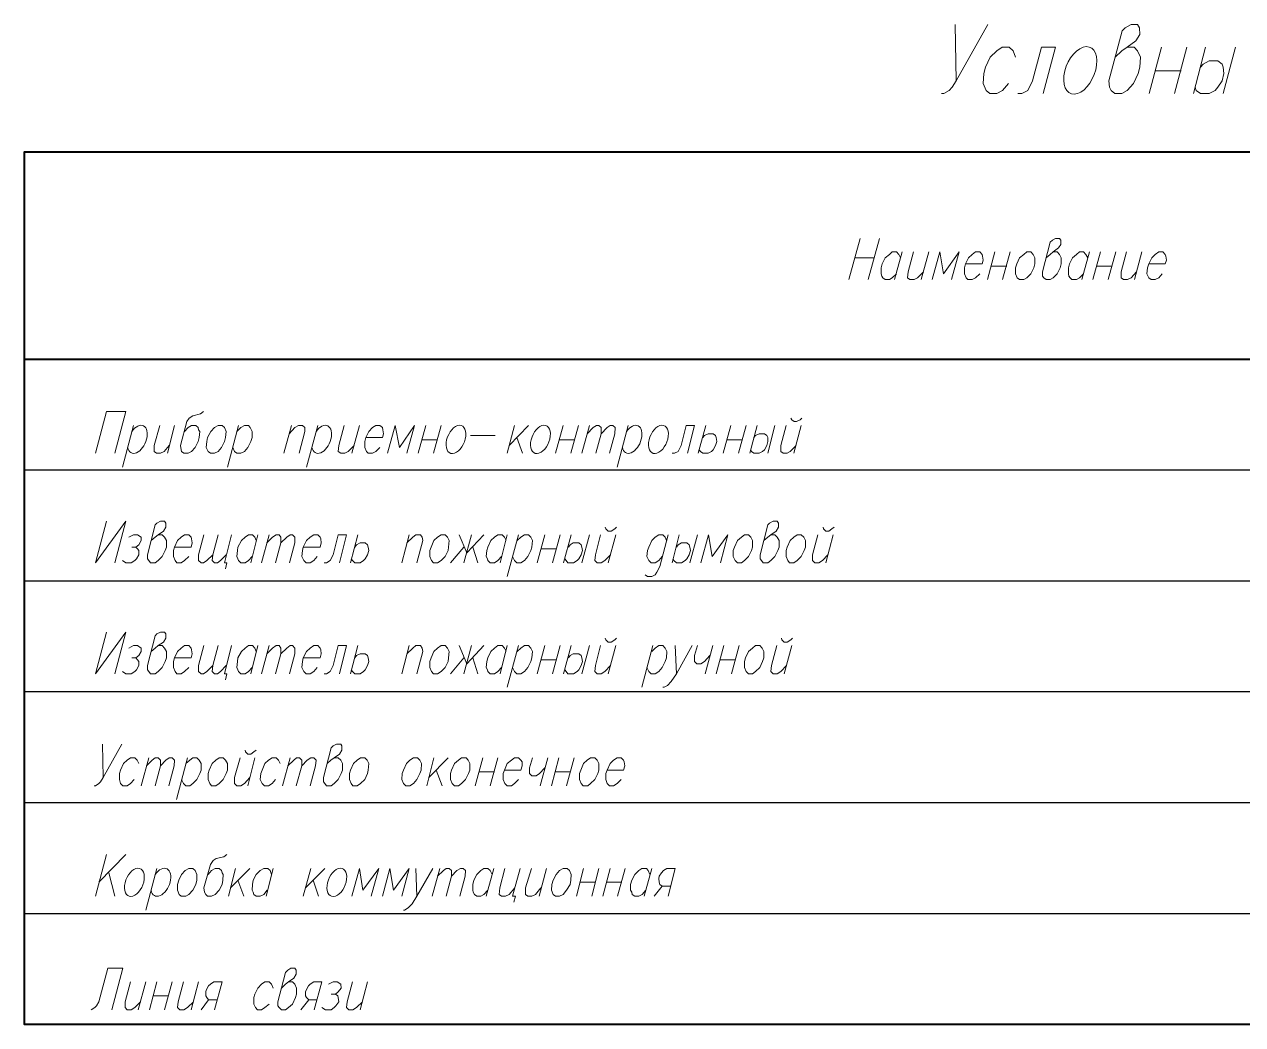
# Model space of a CAD drawing. Header units: millimetres. Extents: x 2185 to 4647, y 1259 to 2456.
# Drawn here: x 4005.74 to 4049.69, y 2420.13 to 2456.22 of the extents above; entities that cross this region are included whole.
import ezdxf

# ---------------------------------------------------------------- set-up
doc = ezdxf.new("R2010")
doc.units = ezdxf.units.MM
for name, color, linetype in [('PDF _0', 7, 'Continuous'), ('PDF _ТаБлица', 7, 'Continuous'), ('PDF _текст', 7, 'Continuous')]:
    doc.layers.add(name, color=color, linetype=linetype)

msp = doc.modelspace()

# ---------------------------------------------------------------- linework, layer by layer
at = {"layer": 'PDF _0', "lineweight": 25}
for points in [[(4098.227, 2440.136), (4005.744, 2440.136)], [(4098.227, 2436.135), (4005.744, 2436.135)], [(4098.227, 2432.135), (4005.744, 2432.135)], [(4098.227, 2428.134), (4005.744, 2428.134)], [(4098.227, 2424.133), (4005.744, 2424.133)], [(4098.227, 2420.132), (4005.744, 2420.132)]]:
    msp.add_lwpolyline(points, dxfattribs=at)
at = {"layer": 'PDF _ТаБлица', "lineweight": 40}
for points in [[(4098.227, 2420.132), (4005.744, 2420.132), (4005.744, 2451.63), (4098.227, 2451.63)], [(4098.227, 2444.137), (4005.744, 2444.137)]]:
    msp.add_lwpolyline(points, dxfattribs=at)
at = {"layer": 'PDF _текст', "lineweight": 20}
for points in [[(4040.502, 2456.224), (4039.359, 2454.192), (4039.211, 2453.959), (4039.105, 2453.832), (4038.914, 2453.726), (4038.83, 2453.726)], [(4039.316, 2456.224), (4039.359, 2454.192)], [(4045.095, 2455.039), (4045.328, 2455.271), (4045.519, 2455.398), (4045.836, 2455.631), (4045.984, 2455.864), (4045.963, 2456.097), (4045.9, 2456.224), (4045.667, 2456.224), (4045.455, 2456.097), (4045.349, 2455.991), (4044.863, 2454.192), (4044.884, 2453.959), (4044.947, 2453.832), (4045.074, 2453.726), (4045.328, 2453.726), (4045.519, 2453.832), (4045.752, 2454.086), (4045.921, 2454.446), (4045.984, 2454.679), (4046.006, 2455.039), (4045.9, 2455.271), (4045.773, 2455.398), (4045.519, 2455.398)], [(4041.497, 2455.039), (4041.412, 2455.271), (4041.264, 2455.398), (4041.01, 2455.398), (4040.819, 2455.271), (4040.587, 2455.039), (4040.417, 2454.679), (4040.354, 2454.446), (4040.333, 2454.086), (4040.438, 2453.832), (4040.565, 2453.726), (4040.819, 2453.726), (4041.031, 2453.832), (4041.243, 2454.086)], [(4042.492, 2453.726), (4042.936, 2455.398), (4042.428, 2455.398), (4042.111, 2454.192), (4041.941, 2453.832), (4041.73, 2453.726), (4041.581, 2453.726)], [(4046.768, 2455.398), (4046.323, 2453.726)], [(4047.678, 2455.398), (4047.233, 2453.726)], [(4048.355, 2455.398), (4047.911, 2453.726)], [(4049.435, 2455.398), (4048.99, 2453.726)], [(4048.165, 2454.679), (4048.271, 2454.785), (4048.482, 2454.912), (4048.715, 2454.912), (4048.8, 2454.912), (4048.948, 2454.785), (4048.99, 2454.679), (4049.011, 2454.446), (4048.948, 2454.192), (4048.8, 2453.959), (4048.694, 2453.832), (4048.482, 2453.726), (4048.165, 2453.726), (4048.017, 2453.832), (4047.974, 2453.959)], [(4046.556, 2454.552), (4047.466, 2454.552)], [(4035.887, 2448.498), (4035.485, 2447.016)], [(4036.184, 2447.016), (4036.586, 2448.498)], [(4042.598, 2447.799), (4042.746, 2447.926), (4042.852, 2448.011), (4043.042, 2448.159), (4043.127, 2448.286), (4043.127, 2448.434), (4043.084, 2448.498), (4042.936, 2448.498), (4042.83, 2448.434), (4042.746, 2448.371), (4042.471, 2447.291), (4042.471, 2447.143), (4042.513, 2447.079), (4042.598, 2447.016), (4042.746, 2447.016), (4042.852, 2447.079), (4043, 2447.228), (4043.106, 2447.439), (4043.148, 2447.587), (4043.148, 2447.799), (4043.084, 2447.926), (4043, 2448.011), (4042.852, 2448.011)], [(4035.697, 2447.799), (4036.395, 2447.799)], [(4037.2, 2447.228), (4037.052, 2447.079), (4036.946, 2447.016), (4036.797, 2447.016), (4036.713, 2447.079), (4036.67, 2447.143), (4036.649, 2447.228), (4036.649, 2447.439), (4036.692, 2447.587), (4036.797, 2447.799), (4036.946, 2447.926), (4037.052, 2448.011), (4037.2, 2448.011), (4037.284, 2447.926), (4037.348, 2447.799)], [(4037.411, 2448.011), (4037.136, 2447.016)], [(4037.814, 2448.011), (4037.623, 2447.291), (4037.602, 2447.079), (4037.687, 2447.016), (4037.835, 2447.016), (4037.962, 2447.079), (4038.173, 2447.291)], [(4038.364, 2448.011), (4038.089, 2447.016)], [(4039.189, 2447.016), (4039.465, 2448.011), (4038.893, 2447.228), (4038.766, 2448.011), (4038.491, 2447.016)], [(4039.698, 2447.587), (4040.29, 2447.587), (4040.333, 2447.714), (4040.311, 2447.863), (4040.29, 2447.926), (4040.206, 2448.011), (4040.057, 2448.011), (4039.93, 2447.926), (4039.803, 2447.799), (4039.698, 2447.587), (4039.655, 2447.439), (4039.655, 2447.228), (4039.719, 2447.079), (4039.782, 2447.016), (4039.93, 2447.016), (4040.057, 2447.079), (4040.206, 2447.228)], [(4040.756, 2448.011), (4040.481, 2447.016)], [(4041.306, 2448.011), (4041.031, 2447.016)], [(4043.952, 2447.228), (4043.804, 2447.079), (4043.698, 2447.016), (4043.529, 2447.016), (4043.465, 2447.079), (4043.423, 2447.143), (4043.402, 2447.228), (4043.402, 2447.439), (4043.444, 2447.587), (4043.55, 2447.799), (4043.698, 2447.926), (4043.804, 2448.011), (4043.952, 2448.011), (4044.037, 2447.926), (4044.1, 2447.799)], [(4044.164, 2448.011), (4043.889, 2447.016)], [(4044.566, 2448.011), (4044.291, 2447.016)], [(4045.117, 2448.011), (4044.841, 2447.016)], [(4045.498, 2448.011), (4045.307, 2447.291), (4045.307, 2447.079), (4045.392, 2447.016), (4045.54, 2447.016), (4045.667, 2447.079), (4045.857, 2447.291)], [(4046.048, 2448.011), (4045.794, 2447.016)], [(4046.302, 2447.587), (4046.895, 2447.587), (4046.937, 2447.714), (4046.916, 2447.863), (4046.895, 2447.926), (4046.81, 2448.011), (4046.662, 2448.011), (4046.535, 2447.926), (4046.408, 2447.799), (4046.302, 2447.587), (4046.26, 2447.439), (4046.238, 2447.228), (4046.302, 2447.079), (4046.387, 2447.016), (4046.535, 2447.016), (4046.662, 2447.079), (4046.789, 2447.228)], [(4040.629, 2447.503), (4041.179, 2447.503)], [(4044.418, 2447.503), (4044.968, 2447.503)], [(4008.305, 2440.75), (4008.708, 2442.253), (4009.406, 2442.253), (4009.004, 2440.75)], [(4012.2, 2442.253), (4012.094, 2442.168), (4011.819, 2442.105), (4011.692, 2442.02), (4011.608, 2441.893), (4011.375, 2441.025), (4011.396, 2440.877), (4011.417, 2440.814), (4011.502, 2440.75), (4011.65, 2440.75), (4011.777, 2440.814), (4011.904, 2440.962), (4012.01, 2441.173), (4012.052, 2441.322), (4012.073, 2441.533), (4012.031, 2441.597), (4012.01, 2441.682), (4011.925, 2441.745), (4011.777, 2441.745), (4011.65, 2441.682), (4011.523, 2441.533)], [(4033.389, 2442.02), (4033.432, 2441.957), (4033.516, 2441.893), (4033.601, 2441.893), (4033.728, 2441.957), (4033.792, 2442.02)], [(4009.681, 2441.745), (4009.279, 2440.242)], [(4010.634, 2441.745), (4010.422, 2441.025), (4010.422, 2440.814), (4010.507, 2440.75), (4010.655, 2440.75), (4010.782, 2440.814), (4010.973, 2441.025)], [(4011.163, 2441.745), (4010.909, 2440.75)], [(4013.47, 2441.745), (4013.068, 2440.242)], [(4013.407, 2441.533), (4013.555, 2441.682), (4013.682, 2441.745), (4013.83, 2441.745), (4013.894, 2441.682), (4013.957, 2441.533), (4013.957, 2441.322), (4013.915, 2441.173), (4013.809, 2440.962), (4013.682, 2440.814), (4013.555, 2440.75), (4013.407, 2440.75), (4013.322, 2440.814), (4013.259, 2440.962)], [(4015.375, 2441.745), (4015.1, 2440.75)], [(4015.291, 2441.449), (4015.502, 2441.682), (4015.629, 2441.745), (4015.778, 2441.745), (4015.862, 2441.682), (4015.862, 2441.533), (4015.651, 2440.75)], [(4016.328, 2441.745), (4015.926, 2440.242)], [(4017.281, 2441.745), (4017.09, 2441.025), (4017.069, 2440.814), (4017.154, 2440.75), (4017.302, 2440.75), (4017.429, 2440.814), (4017.64, 2441.025)], [(4017.831, 2441.745), (4017.556, 2440.75)], [(4018.064, 2441.322), (4018.657, 2441.322), (4018.699, 2441.449), (4018.678, 2441.597), (4018.657, 2441.682), (4018.572, 2441.745), (4018.424, 2441.745), (4018.297, 2441.682), (4018.17, 2441.533), (4018.064, 2441.322), (4018.021, 2441.173), (4018.021, 2440.962), (4018.085, 2440.814), (4018.148, 2440.75), (4018.297, 2440.75), (4018.424, 2440.814), (4018.572, 2440.962)], [(4019.546, 2440.75), (4019.821, 2441.745), (4019.27, 2440.962), (4019.122, 2441.745), (4018.847, 2440.75)], [(4020.223, 2441.745), (4019.948, 2440.75)], [(4020.773, 2441.745), (4020.498, 2440.75)], [(4023.419, 2441.745), (4023.165, 2440.75)], [(4023.927, 2441.745), (4023.229, 2441.025)], [(4025.176, 2441.745), (4024.901, 2440.75)], [(4025.727, 2441.745), (4025.451, 2440.75)], [(4026.129, 2441.745), (4025.854, 2440.75)], [(4026.044, 2441.449), (4026.256, 2441.682), (4026.383, 2441.745), (4026.468, 2441.745), (4026.552, 2441.682), (4026.552, 2441.449), (4026.362, 2440.75)], [(4026.552, 2441.449), (4026.764, 2441.682), (4026.87, 2441.745), (4026.976, 2441.745), (4027.06, 2441.682), (4027.039, 2441.449), (4026.849, 2440.75)], [(4027.526, 2441.745), (4027.124, 2440.242)], [(4029.664, 2440.75), (4029.918, 2441.745), (4029.622, 2441.745), (4029.431, 2441.025), (4029.325, 2440.814), (4029.198, 2440.75), (4029.114, 2440.75)], [(4030.32, 2441.745), (4030.045, 2440.75)], [(4031.23, 2441.745), (4030.955, 2440.75)], [(4031.781, 2441.745), (4031.505, 2440.75)], [(4032.183, 2441.745), (4031.908, 2440.75)], [(4032.818, 2441.745), (4032.564, 2440.75)], [(4033.22, 2441.745), (4033.03, 2441.025), (4033.03, 2440.814), (4033.114, 2440.75), (4033.262, 2440.75), (4033.368, 2440.814), (4033.58, 2441.025)], [(4033.77, 2441.745), (4033.495, 2440.75)], [(4020.096, 2441.237), (4020.646, 2441.237)], [(4021.832, 2441.385), (4022.721, 2441.385)], [(4023.504, 2441.322), (4023.716, 2440.75)], [(4025.049, 2441.237), (4025.6, 2441.237)], [(4030.214, 2441.322), (4030.278, 2441.385), (4030.405, 2441.449), (4030.553, 2441.449), (4030.595, 2441.449), (4030.68, 2441.385), (4030.701, 2441.322), (4030.722, 2441.173), (4030.68, 2441.025), (4030.595, 2440.877), (4030.532, 2440.814), (4030.405, 2440.75), (4030.214, 2440.75), (4030.13, 2440.814), (4030.087, 2440.877)], [(4031.082, 2441.237), (4031.633, 2441.237)], [(4032.056, 2441.322), (4032.119, 2441.385), (4032.246, 2441.449), (4032.395, 2441.449), (4032.437, 2441.449), (4032.522, 2441.385), (4032.564, 2441.322), (4032.564, 2441.173), (4032.522, 2441.025), (4032.437, 2440.877), (4032.373, 2440.814), (4032.246, 2440.75), (4032.056, 2440.75), (4031.971, 2440.814), (4031.95, 2440.877)], [(4008.708, 2438.295), (4008.305, 2436.792), (4009.406, 2438.295), (4009.004, 2436.792)], [(4010.316, 2437.596), (4010.465, 2437.723), (4010.57, 2437.808), (4010.761, 2437.935), (4010.846, 2438.083), (4010.846, 2438.231), (4010.803, 2438.295), (4010.655, 2438.295), (4010.528, 2438.231), (4010.465, 2438.168), (4010.189, 2437.088), (4010.189, 2436.94), (4010.232, 2436.876), (4010.295, 2436.792), (4010.465, 2436.792), (4010.57, 2436.876), (4010.719, 2437.025), (4010.824, 2437.236), (4010.867, 2437.363), (4010.867, 2437.596), (4010.803, 2437.723), (4010.719, 2437.808), (4010.57, 2437.808)], [(4026.7, 2438.083), (4026.722, 2438.019), (4026.806, 2437.935), (4026.912, 2437.935), (4027.039, 2438.019), (4027.103, 2438.083)], [(4032.416, 2437.596), (4032.564, 2437.723), (4032.67, 2437.808), (4032.86, 2437.935), (4032.945, 2438.083), (4032.945, 2438.231), (4032.903, 2438.295), (4032.754, 2438.295), (4032.627, 2438.231), (4032.564, 2438.168), (4032.289, 2437.088), (4032.289, 2436.94), (4032.331, 2436.876), (4032.395, 2436.792), (4032.564, 2436.792), (4032.67, 2436.876), (4032.818, 2437.025), (4032.924, 2437.236), (4032.966, 2437.363), (4032.966, 2437.596), (4032.903, 2437.723), (4032.818, 2437.808), (4032.67, 2437.808)], [(4034.554, 2438.083), (4034.575, 2438.019), (4034.66, 2437.935), (4034.765, 2437.935), (4034.871, 2438.019), (4034.956, 2438.083)], [(4009.512, 2437.723), (4009.681, 2437.808), (4009.829, 2437.808), (4009.956, 2437.723), (4009.956, 2437.596), (4009.872, 2437.448), (4009.766, 2437.363), (4009.618, 2437.363)], [(4011.163, 2437.363), (4011.756, 2437.363), (4011.798, 2437.511), (4011.777, 2437.66), (4011.756, 2437.723), (4011.671, 2437.808), (4011.523, 2437.808), (4011.396, 2437.723), (4011.269, 2437.596), (4011.163, 2437.363), (4011.121, 2437.236), (4011.121, 2437.025), (4011.184, 2436.876), (4011.248, 2436.792), (4011.396, 2436.792), (4011.523, 2436.876), (4011.671, 2437.025)], [(4012.539, 2437.088), (4012.327, 2436.876), (4012.2, 2436.792), (4012.116, 2436.792), (4012.031, 2436.876), (4012.031, 2437.088), (4012.221, 2437.808)], [(4013.026, 2437.088), (4012.814, 2436.876), (4012.708, 2436.792), (4012.602, 2436.792), (4012.518, 2436.876), (4012.539, 2437.088), (4012.729, 2437.808)], [(4013.216, 2437.808), (4012.962, 2436.792), (4013.047, 2436.792), (4013.005, 2436.58)], [(4013.957, 2437.025), (4013.83, 2436.876), (4013.703, 2436.792), (4013.555, 2436.792), (4013.47, 2436.876), (4013.449, 2436.94), (4013.407, 2437.025), (4013.428, 2437.236), (4013.449, 2437.363), (4013.576, 2437.596), (4013.703, 2437.723), (4013.83, 2437.808), (4013.978, 2437.808), (4014.063, 2437.723), (4014.105, 2437.596)], [(4014.169, 2437.808), (4013.915, 2436.792)], [(4014.571, 2437.808), (4014.296, 2436.792)], [(4014.486, 2437.511), (4014.698, 2437.723), (4014.825, 2437.808), (4014.931, 2437.808), (4014.994, 2437.723), (4014.994, 2437.511), (4014.804, 2436.792)], [(4014.994, 2437.511), (4015.206, 2437.723), (4015.333, 2437.808), (4015.418, 2437.808), (4015.502, 2437.723), (4015.502, 2437.511), (4015.312, 2436.792)], [(4015.799, 2437.363), (4016.413, 2437.363), (4016.455, 2437.511), (4016.434, 2437.66), (4016.413, 2437.723), (4016.328, 2437.808), (4016.18, 2437.808), (4016.053, 2437.723), (4015.926, 2437.596), (4015.799, 2437.363), (4015.778, 2437.236), (4015.757, 2437.025), (4015.82, 2436.876), (4015.905, 2436.792), (4016.053, 2436.792), (4016.18, 2436.876), (4016.307, 2437.025)], [(4017.111, 2436.792), (4017.365, 2437.808), (4017.069, 2437.808), (4016.878, 2437.088), (4016.773, 2436.876), (4016.646, 2436.792), (4016.561, 2436.792)], [(4017.767, 2437.808), (4017.513, 2436.792)], [(4019.63, 2437.808), (4019.355, 2436.792)], [(4019.546, 2437.511), (4019.757, 2437.723), (4019.863, 2437.808), (4020.032, 2437.808), (4020.096, 2437.723), (4020.117, 2437.596), (4019.905, 2436.792)], [(4022.319, 2437.808), (4021.705, 2437.152), (4021.43, 2437.808)], [(4021.874, 2437.808), (4021.599, 2436.792)], [(4022.954, 2437.025), (4022.827, 2436.876), (4022.7, 2436.792), (4022.551, 2436.792), (4022.467, 2436.876), (4022.446, 2436.94), (4022.403, 2437.025), (4022.424, 2437.236), (4022.467, 2437.363), (4022.573, 2437.596), (4022.7, 2437.723), (4022.827, 2437.808), (4022.975, 2437.808), (4023.059, 2437.723), (4023.123, 2437.596)], [(4023.165, 2437.808), (4022.911, 2436.792)], [(4023.567, 2437.808), (4023.165, 2436.305)], [(4023.525, 2437.596), (4023.652, 2437.723), (4023.779, 2437.808), (4023.927, 2437.808), (4024.012, 2437.723), (4024.076, 2437.596), (4024.054, 2437.363), (4024.012, 2437.236), (4023.906, 2437.025), (4023.779, 2436.876), (4023.652, 2436.792), (4023.504, 2436.792), (4023.419, 2436.876), (4023.356, 2437.025)], [(4024.52, 2437.808), (4024.245, 2436.792)], [(4025.07, 2437.808), (4024.795, 2436.792)], [(4025.473, 2437.808), (4025.197, 2436.792)], [(4026.129, 2437.808), (4025.854, 2436.792)], [(4026.531, 2437.808), (4026.341, 2437.088), (4026.319, 2436.876), (4026.404, 2436.792), (4026.552, 2436.792), (4026.679, 2436.876), (4026.891, 2437.088)], [(4027.081, 2437.808), (4026.806, 2436.792)], [(4028.965, 2437.808), (4028.669, 2436.665), (4028.563, 2436.453), (4028.5, 2436.368), (4028.373, 2436.305), (4028.224, 2436.305), (4028.14, 2436.368)], [(4028.923, 2437.596), (4028.881, 2437.66), (4028.859, 2437.723), (4028.775, 2437.808), (4028.627, 2437.808), (4028.5, 2437.723), (4028.373, 2437.596), (4028.267, 2437.363), (4028.224, 2437.236), (4028.203, 2437.025), (4028.267, 2436.876), (4028.351, 2436.792), (4028.5, 2436.792), (4028.627, 2436.876), (4028.754, 2437.025)], [(4029.368, 2437.808), (4029.114, 2436.792)], [(4030.024, 2437.808), (4029.749, 2436.792)], [(4030.849, 2436.792), (4031.124, 2437.808), (4030.553, 2437.025), (4030.426, 2437.808), (4030.151, 2436.792)], [(4034.363, 2437.808), (4034.173, 2437.088), (4034.173, 2436.876), (4034.257, 2436.792), (4034.406, 2436.792), (4034.533, 2436.876), (4034.723, 2437.088)], [(4034.914, 2437.808), (4034.66, 2436.792)], [(4009.766, 2437.363), (4009.829, 2437.3), (4009.872, 2437.236), (4009.872, 2437.088), (4009.787, 2436.94), (4009.724, 2436.876), (4009.597, 2436.792), (4009.406, 2436.792), (4009.279, 2436.876)], [(4017.662, 2437.363), (4017.725, 2437.448), (4017.852, 2437.511), (4018, 2437.511), (4018.043, 2437.511), (4018.127, 2437.448), (4018.148, 2437.363), (4018.17, 2437.236), (4018.127, 2437.088), (4018.043, 2436.94), (4017.979, 2436.876), (4017.852, 2436.792), (4017.662, 2436.792), (4017.577, 2436.876), (4017.535, 2436.94)], [(4021.112, 2436.792), (4021.599, 2437.363)], [(4021.916, 2437.363), (4022.107, 2436.792)], [(4024.393, 2437.3), (4024.943, 2437.3)], [(4025.367, 2437.363), (4025.43, 2437.448), (4025.536, 2437.511), (4025.705, 2437.511), (4025.748, 2437.511), (4025.832, 2437.448), (4025.854, 2437.363), (4025.875, 2437.236), (4025.832, 2437.088), (4025.748, 2436.94), (4025.684, 2436.876), (4025.557, 2436.792), (4025.346, 2436.792), (4025.282, 2436.876), (4025.24, 2436.94)], [(4029.262, 2437.363), (4029.325, 2437.448), (4029.452, 2437.511), (4029.6, 2437.511), (4029.643, 2437.511), (4029.727, 2437.448), (4029.749, 2437.363), (4029.77, 2437.236), (4029.727, 2437.088), (4029.643, 2436.94), (4029.579, 2436.876), (4029.452, 2436.792), (4029.262, 2436.792), (4029.177, 2436.876), (4029.135, 2436.94)], [(4008.708, 2434.294), (4008.305, 2432.791), (4009.406, 2434.294), (4009.004, 2432.791)], [(4010.316, 2433.595), (4010.465, 2433.722), (4010.57, 2433.807), (4010.761, 2433.934), (4010.846, 2434.082), (4010.846, 2434.23), (4010.803, 2434.294), (4010.655, 2434.294), (4010.528, 2434.23), (4010.465, 2434.167), (4010.189, 2433.087), (4010.189, 2432.939), (4010.232, 2432.876), (4010.295, 2432.791), (4010.465, 2432.791), (4010.57, 2432.876), (4010.719, 2433.024), (4010.824, 2433.235), (4010.867, 2433.362), (4010.867, 2433.595), (4010.803, 2433.722), (4010.719, 2433.807), (4010.57, 2433.807)], [(4009.512, 2433.722), (4009.681, 2433.807), (4009.829, 2433.807), (4009.956, 2433.722), (4009.956, 2433.595), (4009.872, 2433.447), (4009.766, 2433.362), (4009.618, 2433.362)], [(4011.163, 2433.362), (4011.756, 2433.362), (4011.798, 2433.511), (4011.777, 2433.659), (4011.756, 2433.722), (4011.671, 2433.807), (4011.523, 2433.807), (4011.396, 2433.722), (4011.269, 2433.595), (4011.163, 2433.362), (4011.121, 2433.235), (4011.121, 2433.024), (4011.184, 2432.876), (4011.248, 2432.791), (4011.396, 2432.791), (4011.523, 2432.876), (4011.671, 2433.024)], [(4012.539, 2433.087), (4012.327, 2432.876), (4012.2, 2432.791), (4012.116, 2432.791), (4012.031, 2432.876), (4012.031, 2433.087), (4012.221, 2433.807)], [(4013.026, 2433.087), (4012.814, 2432.876), (4012.708, 2432.791), (4012.602, 2432.791), (4012.518, 2432.876), (4012.539, 2433.087), (4012.729, 2433.807)], [(4013.216, 2433.807), (4012.962, 2432.791), (4013.047, 2432.791), (4013.005, 2432.579)], [(4013.957, 2433.024), (4013.83, 2432.876), (4013.703, 2432.791), (4013.555, 2432.791), (4013.47, 2432.876), (4013.449, 2432.939), (4013.407, 2433.024), (4013.428, 2433.235), (4013.449, 2433.362), (4013.576, 2433.595), (4013.703, 2433.722), (4013.83, 2433.807), (4013.978, 2433.807), (4014.063, 2433.722), (4014.105, 2433.595)], [(4014.169, 2433.807), (4013.915, 2432.791)], [(4014.571, 2433.807), (4014.296, 2432.791)], [(4014.486, 2433.511), (4014.698, 2433.722), (4014.825, 2433.807), (4014.931, 2433.807), (4014.994, 2433.722), (4014.994, 2433.511), (4014.804, 2432.791)], [(4014.994, 2433.511), (4015.206, 2433.722), (4015.333, 2433.807), (4015.418, 2433.807), (4015.502, 2433.722), (4015.502, 2433.511), (4015.312, 2432.791)], [(4015.799, 2433.362), (4016.413, 2433.362), (4016.455, 2433.511), (4016.434, 2433.659), (4016.413, 2433.722), (4016.328, 2433.807), (4016.18, 2433.807), (4016.053, 2433.722), (4015.926, 2433.595), (4015.799, 2433.362), (4015.778, 2433.235), (4015.757, 2433.024), (4015.82, 2432.876), (4015.905, 2432.791), (4016.053, 2432.791), (4016.18, 2432.876), (4016.307, 2433.024)], [(4017.111, 2432.791), (4017.365, 2433.807), (4017.069, 2433.807), (4016.878, 2433.087), (4016.773, 2432.876), (4016.646, 2432.791), (4016.561, 2432.791)], [(4017.767, 2433.807), (4017.513, 2432.791)], [(4019.63, 2433.807), (4019.355, 2432.791)], [(4019.546, 2433.511), (4019.757, 2433.722), (4019.863, 2433.807), (4020.032, 2433.807), (4020.096, 2433.722), (4020.117, 2433.595), (4019.905, 2432.791)], [(4022.319, 2433.807), (4021.705, 2433.151), (4021.43, 2433.807)], [(4021.874, 2433.807), (4021.599, 2432.791)], [(4022.954, 2433.024), (4022.827, 2432.876), (4022.7, 2432.791), (4022.551, 2432.791), (4022.467, 2432.876), (4022.446, 2432.939), (4022.403, 2433.024), (4022.424, 2433.235), (4022.467, 2433.362), (4022.573, 2433.595), (4022.7, 2433.722), (4022.827, 2433.807), (4022.975, 2433.807), (4023.059, 2433.722), (4023.123, 2433.595)], [(4023.165, 2433.807), (4022.911, 2432.791)], [(4023.567, 2433.807), (4023.165, 2432.304)], [(4023.525, 2433.595), (4023.652, 2433.722), (4023.779, 2433.807), (4023.927, 2433.807), (4024.012, 2433.722), (4024.076, 2433.595), (4024.054, 2433.362), (4024.012, 2433.235), (4023.906, 2433.024), (4023.779, 2432.876), (4023.652, 2432.791), (4023.504, 2432.791), (4023.419, 2432.876), (4023.356, 2433.024)], [(4024.52, 2433.807), (4024.245, 2432.791)], [(4025.07, 2433.807), (4024.795, 2432.791)], [(4025.473, 2433.807), (4025.197, 2432.791)], [(4026.129, 2433.807), (4025.854, 2432.791)], [(4026.531, 2433.807), (4026.341, 2433.087), (4026.319, 2432.876), (4026.404, 2432.791), (4026.552, 2432.791), (4026.679, 2432.876), (4026.891, 2433.087)], [(4026.7, 2434.082), (4026.722, 2434.019), (4026.806, 2433.934), (4026.912, 2433.934), (4027.039, 2434.019), (4027.103, 2434.082)], [(4027.081, 2433.807), (4026.806, 2432.791)], [(4028.415, 2433.807), (4028.013, 2432.304)], [(4028.373, 2433.595), (4028.5, 2433.722), (4028.627, 2433.807), (4028.775, 2433.807), (4028.859, 2433.722), (4028.923, 2433.595), (4028.902, 2433.362), (4028.859, 2433.235), (4028.754, 2433.024), (4028.627, 2432.876), (4028.5, 2432.791), (4028.351, 2432.791), (4028.267, 2432.876), (4028.203, 2433.024)], [(4029.219, 2433.807), (4029.262, 2432.791), (4029.833, 2433.807)], [(4030.024, 2433.807), (4029.918, 2433.447), (4029.918, 2433.235), (4030.003, 2433.151), (4030.151, 2433.151), (4030.278, 2433.235), (4030.468, 2433.447)], [(4030.574, 2433.807), (4030.299, 2432.791)], [(4030.976, 2433.807), (4030.701, 2432.791)], [(4031.527, 2433.807), (4031.251, 2432.791)], [(4032.881, 2433.807), (4032.691, 2433.087), (4032.67, 2432.876), (4032.754, 2432.791), (4032.903, 2432.791), (4033.03, 2432.876), (4033.241, 2433.087)], [(4033.051, 2434.082), (4033.072, 2434.019), (4033.157, 2433.934), (4033.262, 2433.934), (4033.389, 2434.019), (4033.453, 2434.082)], [(4033.432, 2433.807), (4033.157, 2432.791)], [(4009.766, 2433.362), (4009.829, 2433.299), (4009.872, 2433.235), (4009.872, 2433.087), (4009.787, 2432.939), (4009.724, 2432.876), (4009.597, 2432.791), (4009.406, 2432.791), (4009.279, 2432.876)], [(4017.662, 2433.362), (4017.725, 2433.447), (4017.852, 2433.511), (4018, 2433.511), (4018.043, 2433.511), (4018.127, 2433.447), (4018.148, 2433.362), (4018.17, 2433.235), (4018.127, 2433.087), (4018.043, 2432.939), (4017.979, 2432.876), (4017.852, 2432.791), (4017.662, 2432.791), (4017.577, 2432.876), (4017.535, 2432.939)], [(4021.112, 2432.791), (4021.599, 2433.362)], [(4021.916, 2433.362), (4022.107, 2432.791)], [(4024.393, 2433.299), (4024.943, 2433.299)], [(4025.367, 2433.362), (4025.43, 2433.447), (4025.536, 2433.511), (4025.705, 2433.511), (4025.748, 2433.511), (4025.832, 2433.447), (4025.854, 2433.362), (4025.875, 2433.235), (4025.832, 2433.087), (4025.748, 2432.939), (4025.684, 2432.876), (4025.557, 2432.791), (4025.346, 2432.791), (4025.282, 2432.876), (4025.24, 2432.939)], [(4030.849, 2433.299), (4031.4, 2433.299)], [(4029.262, 2432.791), (4029.071, 2432.516), (4028.944, 2432.368), (4028.817, 2432.304), (4028.775, 2432.304)], [(4009.258, 2430.251), (4008.581, 2429.044), (4008.496, 2428.896), (4008.432, 2428.833), (4008.305, 2428.748), (4008.263, 2428.748)], [(4008.559, 2430.251), (4008.581, 2429.044)], [(4016.667, 2429.552), (4016.794, 2429.679), (4016.921, 2429.764), (4017.111, 2429.891), (4017.196, 2430.039), (4017.196, 2430.187), (4017.154, 2430.251), (4017.005, 2430.251), (4016.878, 2430.187), (4016.815, 2430.124), (4016.54, 2429.044), (4016.54, 2428.896), (4016.582, 2428.833), (4016.646, 2428.748), (4016.815, 2428.748), (4016.921, 2428.833), (4017.069, 2428.981), (4017.175, 2429.192), (4017.217, 2429.319), (4017.217, 2429.552), (4017.154, 2429.679), (4017.069, 2429.764), (4016.921, 2429.764)], [(4009.872, 2429.552), (4009.808, 2429.679), (4009.724, 2429.764), (4009.575, 2429.764), (4009.448, 2429.679), (4009.321, 2429.552), (4009.216, 2429.319), (4009.173, 2429.192), (4009.173, 2428.981), (4009.216, 2428.833), (4009.3, 2428.748), (4009.448, 2428.748), (4009.575, 2428.833), (4009.702, 2428.981)], [(4010.232, 2429.764), (4009.956, 2428.748)], [(4010.147, 2429.468), (4010.359, 2429.679), (4010.465, 2429.764), (4010.57, 2429.764), (4010.655, 2429.679), (4010.655, 2429.468), (4010.465, 2428.748)], [(4010.655, 2429.468), (4010.846, 2429.679), (4010.973, 2429.764), (4011.078, 2429.764), (4011.163, 2429.679), (4011.142, 2429.468), (4010.951, 2428.748)], [(4011.629, 2429.764), (4011.227, 2428.261)], [(4011.565, 2429.552), (4011.713, 2429.679), (4011.819, 2429.764), (4011.967, 2429.764), (4012.052, 2429.679), (4012.116, 2429.552), (4012.116, 2429.319), (4012.073, 2429.192), (4011.967, 2428.981), (4011.819, 2428.833), (4011.713, 2428.748), (4011.565, 2428.748), (4011.481, 2428.833), (4011.417, 2428.981)], [(4013.534, 2429.764), (4013.322, 2429.044), (4013.322, 2428.833), (4013.407, 2428.748), (4013.555, 2428.748), (4013.682, 2428.833), (4013.873, 2429.044)], [(4013.703, 2430.039), (4013.724, 2429.976), (4013.809, 2429.891), (4013.915, 2429.891), (4014.021, 2429.976), (4014.105, 2430.039)], [(4014.063, 2429.764), (4013.809, 2428.748)], [(4014.973, 2429.552), (4014.91, 2429.679), (4014.825, 2429.764), (4014.677, 2429.764), (4014.55, 2429.679), (4014.423, 2429.552), (4014.317, 2429.319), (4014.275, 2429.192), (4014.254, 2428.981), (4014.317, 2428.833), (4014.402, 2428.748), (4014.55, 2428.748), (4014.677, 2428.833), (4014.804, 2428.981)], [(4015.333, 2429.764), (4015.058, 2428.748)], [(4015.248, 2429.468), (4015.46, 2429.679), (4015.566, 2429.764), (4015.672, 2429.764), (4015.757, 2429.679), (4015.757, 2429.468), (4015.545, 2428.748)], [(4015.757, 2429.468), (4015.947, 2429.679), (4016.074, 2429.764), (4016.18, 2429.764), (4016.265, 2429.679), (4016.243, 2429.468), (4016.053, 2428.748)], [(4020.519, 2429.764), (4020.265, 2428.748)], [(4021.027, 2429.764), (4020.329, 2429.044)], [(4022.276, 2429.764), (4022.001, 2428.748)], [(4022.827, 2429.764), (4022.551, 2428.748)], [(4023.059, 2429.319), (4023.652, 2429.319), (4023.695, 2429.468), (4023.695, 2429.616), (4023.652, 2429.679), (4023.567, 2429.764), (4023.419, 2429.764), (4023.313, 2429.679), (4023.165, 2429.552), (4023.059, 2429.319), (4023.017, 2429.192), (4023.017, 2428.981), (4023.081, 2428.833), (4023.165, 2428.748), (4023.313, 2428.748), (4023.419, 2428.833), (4023.567, 2428.981)], [(4024.076, 2429.764), (4023.97, 2429.404), (4023.97, 2429.192), (4024.054, 2429.108), (4024.203, 2429.108), (4024.33, 2429.192), (4024.52, 2429.404)], [(4024.626, 2429.764), (4024.351, 2428.748)], [(4025.028, 2429.764), (4024.753, 2428.748)], [(4025.578, 2429.764), (4025.303, 2428.748)], [(4026.764, 2429.319), (4027.357, 2429.319), (4027.399, 2429.468), (4027.378, 2429.616), (4027.357, 2429.679), (4027.272, 2429.764), (4027.124, 2429.764), (4026.997, 2429.679), (4026.87, 2429.552), (4026.764, 2429.319), (4026.722, 2429.192), (4026.722, 2428.981), (4026.764, 2428.833), (4026.849, 2428.748), (4026.997, 2428.748), (4027.124, 2428.833), (4027.272, 2428.981)], [(4020.604, 2429.319), (4020.816, 2428.748)], [(4022.149, 2429.256), (4022.7, 2429.256)], [(4024.88, 2429.256), (4025.43, 2429.256)], [(4008.708, 2426.271), (4008.305, 2424.768)], [(4009.406, 2426.271), (4008.432, 2425.276)], [(4013.047, 2426.271), (4012.941, 2426.187), (4012.666, 2426.123), (4012.56, 2426.06), (4012.454, 2425.911), (4012.221, 2425.065), (4012.243, 2424.916), (4012.285, 2424.832), (4012.348, 2424.768), (4012.497, 2424.768), (4012.624, 2424.832), (4012.772, 2424.98), (4012.878, 2425.192), (4012.899, 2425.34), (4012.92, 2425.551), (4012.878, 2425.615), (4012.856, 2425.7), (4012.772, 2425.763), (4012.624, 2425.763), (4012.497, 2425.7), (4012.37, 2425.551)], [(4010.528, 2425.763), (4010.126, 2424.26)], [(4013.365, 2425.763), (4013.111, 2424.768)], [(4013.873, 2425.763), (4013.174, 2425.065)], [(4014.508, 2424.98), (4014.381, 2424.832), (4014.254, 2424.768), (4014.105, 2424.768), (4014.021, 2424.832), (4014, 2424.916), (4013.957, 2424.98), (4013.978, 2425.192), (4014, 2425.34), (4014.105, 2425.551), (4014.254, 2425.7), (4014.381, 2425.763), (4014.529, 2425.763), (4014.613, 2425.7), (4014.656, 2425.551)], [(4014.719, 2425.763), (4014.465, 2424.768)], [(4016.074, 2425.763), (4015.799, 2424.768)], [(4016.582, 2425.763), (4015.884, 2425.065)], [(4018.254, 2424.768), (4018.53, 2425.763), (4017.958, 2424.98), (4017.831, 2425.763), (4017.556, 2424.768)], [(4019.355, 2424.768), (4019.63, 2425.763), (4019.059, 2424.98), (4018.932, 2425.763), (4018.657, 2424.768)], [(4019.863, 2425.763), (4019.905, 2424.768), (4020.477, 2425.763)], [(4020.731, 2425.763), (4020.456, 2424.768)], [(4020.646, 2425.488), (4020.858, 2425.7), (4020.964, 2425.763), (4021.07, 2425.763), (4021.154, 2425.7), (4021.154, 2425.488), (4020.964, 2424.768)], [(4021.154, 2425.488), (4021.345, 2425.7), (4021.472, 2425.763), (4021.578, 2425.763), (4021.662, 2425.7), (4021.641, 2425.488), (4021.451, 2424.768)], [(4022.467, 2424.98), (4022.319, 2424.832), (4022.213, 2424.768), (4022.065, 2424.768), (4021.98, 2424.832), (4021.938, 2424.916), (4021.916, 2424.98), (4021.916, 2425.192), (4021.959, 2425.34), (4022.065, 2425.551), (4022.213, 2425.7), (4022.319, 2425.763), (4022.467, 2425.763), (4022.551, 2425.7), (4022.615, 2425.551)], [(4022.678, 2425.763), (4022.403, 2424.768)], [(4023.081, 2425.763), (4022.89, 2425.065), (4022.869, 2424.832), (4022.954, 2424.768), (4023.102, 2424.768), (4023.229, 2424.832), (4023.44, 2425.065)], [(4023.631, 2425.763), (4023.356, 2424.768), (4023.462, 2424.768), (4023.398, 2424.557)], [(4024.033, 2425.763), (4023.822, 2425.065), (4023.822, 2424.832), (4023.906, 2424.768), (4024.054, 2424.768), (4024.181, 2424.832), (4024.372, 2425.065)], [(4024.584, 2425.763), (4024.308, 2424.768)], [(4025.917, 2425.763), (4025.663, 2424.768)], [(4026.468, 2425.763), (4026.213, 2424.768)], [(4026.87, 2425.763), (4026.616, 2424.768)], [(4027.42, 2425.763), (4027.145, 2424.768)], [(4028.161, 2424.98), (4028.034, 2424.832), (4027.907, 2424.768), (4027.759, 2424.768), (4027.674, 2424.832), (4027.653, 2424.916), (4027.611, 2424.98), (4027.611, 2425.192), (4027.653, 2425.34), (4027.759, 2425.551), (4027.907, 2425.7), (4028.013, 2425.763), (4028.182, 2425.763), (4028.246, 2425.7), (4028.309, 2425.551)], [(4028.373, 2425.763), (4028.097, 2424.768)], [(4028.965, 2424.768), (4029.219, 2425.763), (4028.923, 2425.763), (4028.796, 2425.7), (4028.732, 2425.615), (4028.648, 2425.488), (4028.627, 2425.403), (4028.648, 2425.276), (4028.669, 2425.192), (4028.754, 2425.128), (4029.05, 2425.128)], [(4009.004, 2424.768), (4008.792, 2425.615)], [(4013.449, 2425.34), (4013.661, 2424.768)], [(4016.159, 2425.34), (4016.349, 2424.768)], [(4025.79, 2425.276), (4026.341, 2425.276)], [(4026.743, 2425.276), (4027.293, 2425.276)], [(4028.457, 2424.768), (4028.754, 2425.128)], [(4019.905, 2424.768), (4019.736, 2424.493), (4019.588, 2424.345), (4019.461, 2424.26), (4019.419, 2424.26)], [(4008.898, 2420.662), (4009.3, 2422.165), (4008.75, 2422.165), (4008.432, 2420.958), (4008.348, 2420.81), (4008.284, 2420.746), (4008.157, 2420.662)], [(4015.016, 2421.445), (4015.164, 2421.593), (4015.27, 2421.678), (4015.46, 2421.805), (4015.545, 2421.953), (4015.545, 2422.101), (4015.502, 2422.165), (4015.354, 2422.165), (4015.248, 2422.101), (4015.164, 2422.016), (4014.889, 2420.958), (4014.889, 2420.81), (4014.931, 2420.746), (4015.016, 2420.662), (4015.164, 2420.662), (4015.27, 2420.746), (4015.418, 2420.873), (4015.524, 2421.106), (4015.566, 2421.233), (4015.566, 2421.445), (4015.502, 2421.593), (4015.418, 2421.678), (4015.27, 2421.678)], [(4009.575, 2421.678), (4009.385, 2420.958), (4009.385, 2420.746), (4009.448, 2420.662), (4009.597, 2420.662), (4009.724, 2420.746), (4009.935, 2420.958)], [(4010.126, 2421.678), (4009.851, 2420.662)], [(4010.528, 2421.678), (4010.253, 2420.662)], [(4011.078, 2421.678), (4010.803, 2420.662)], [(4011.481, 2421.678), (4011.29, 2420.958), (4011.269, 2420.746), (4011.354, 2420.662), (4011.502, 2420.662), (4011.629, 2420.746), (4011.84, 2420.958)], [(4012.031, 2421.678), (4011.756, 2420.662)], [(4012.602, 2420.662), (4012.878, 2421.678), (4012.581, 2421.678), (4012.454, 2421.593), (4012.391, 2421.53), (4012.306, 2421.381), (4012.285, 2421.318), (4012.285, 2421.17), (4012.327, 2421.106), (4012.391, 2421.022), (4012.708, 2421.022)], [(4014.719, 2421.445), (4014.656, 2421.593), (4014.571, 2421.678), (4014.423, 2421.678), (4014.296, 2421.593), (4014.169, 2421.445), (4014.063, 2421.233), (4014.021, 2421.106), (4014.021, 2420.873), (4014.084, 2420.746), (4014.148, 2420.662), (4014.296, 2420.662), (4014.423, 2420.746), (4014.571, 2420.873)], [(4016.201, 2420.662), (4016.476, 2421.678), (4016.18, 2421.678), (4016.053, 2421.593), (4015.989, 2421.53), (4015.905, 2421.381), (4015.884, 2421.318), (4015.884, 2421.17), (4015.926, 2421.106), (4016.011, 2421.022), (4016.307, 2421.022)], [(4016.709, 2421.593), (4016.878, 2421.678), (4017.027, 2421.678), (4017.154, 2421.593), (4017.175, 2421.445), (4017.069, 2421.318), (4016.963, 2421.233), (4016.815, 2421.233)], [(4017.577, 2421.678), (4017.386, 2420.958), (4017.365, 2420.746), (4017.45, 2420.662), (4017.598, 2420.662), (4017.725, 2420.746), (4017.937, 2420.958)], [(4018.127, 2421.678), (4017.852, 2420.662)], [(4010.38, 2421.17), (4010.93, 2421.17)], [(4012.116, 2420.662), (4012.391, 2421.022)], [(4015.714, 2420.662), (4016.011, 2421.022)], [(4016.963, 2421.233), (4017.048, 2421.17), (4017.069, 2421.106), (4017.09, 2420.958), (4016.984, 2420.81), (4016.921, 2420.746), (4016.815, 2420.662), (4016.603, 2420.662), (4016.476, 2420.746)]]:
    msp.add_lwpolyline(points, dxfattribs=at)
for points in [[(4041.899, 2448.011), (4042.047, 2448.011), (4042.132, 2447.926), (4042.195, 2447.799), (4042.195, 2447.587), (4042.153, 2447.439), (4042.047, 2447.228), (4041.899, 2447.079), (4041.793, 2447.016), (4041.645, 2447.016), (4041.56, 2447.079), (4041.497, 2447.228), (4041.497, 2447.439), (4041.539, 2447.587), (4041.645, 2447.799), (4041.793, 2447.926)], [(4012.729, 2441.745), (4012.878, 2441.745), (4012.962, 2441.682), (4013.026, 2441.533), (4013.005, 2441.322), (4012.962, 2441.173), (4012.856, 2440.962), (4012.729, 2440.814), (4012.602, 2440.75), (4012.454, 2440.75), (4012.37, 2440.814), (4012.306, 2440.962), (4012.327, 2441.173), (4012.348, 2441.322), (4012.475, 2441.533), (4012.602, 2441.682)], [(4020.773, 2437.808), (4020.921, 2437.808), (4021.006, 2437.723), (4021.07, 2437.596), (4021.049, 2437.363), (4021.027, 2437.236), (4020.921, 2437.025), (4020.773, 2436.876), (4020.646, 2436.792), (4020.498, 2436.792), (4020.435, 2436.876), (4020.371, 2437.025), (4020.371, 2437.236), (4020.413, 2437.363), (4020.519, 2437.596), (4020.646, 2437.723)], [(4031.717, 2437.808), (4031.865, 2437.808), (4031.95, 2437.723), (4032.014, 2437.596), (4032.014, 2437.363), (4031.971, 2437.236), (4031.865, 2437.025), (4031.717, 2436.876), (4031.611, 2436.792), (4031.463, 2436.792), (4031.378, 2436.876), (4031.315, 2437.025), (4031.315, 2437.236), (4031.357, 2437.363), (4031.463, 2437.596), (4031.611, 2437.723)], [(4033.622, 2437.808), (4033.77, 2437.808), (4033.855, 2437.723), (4033.919, 2437.596), (4033.919, 2437.363), (4033.876, 2437.236), (4033.77, 2437.025), (4033.622, 2436.876), (4033.495, 2436.792), (4033.347, 2436.792), (4033.284, 2436.876), (4033.22, 2437.025), (4033.22, 2437.236), (4033.262, 2437.363), (4033.368, 2437.596), (4033.495, 2437.723)], [(4020.773, 2433.807), (4020.921, 2433.807), (4021.006, 2433.722), (4021.07, 2433.595), (4021.049, 2433.362), (4021.027, 2433.235), (4020.921, 2433.024), (4020.773, 2432.876), (4020.646, 2432.791), (4020.498, 2432.791), (4020.435, 2432.876), (4020.371, 2433.024), (4020.371, 2433.235), (4020.413, 2433.362), (4020.519, 2433.595), (4020.646, 2433.722)], [(4032.119, 2433.807), (4032.268, 2433.807), (4032.352, 2433.722), (4032.416, 2433.595), (4032.416, 2433.362), (4032.373, 2433.235), (4032.268, 2433.024), (4032.119, 2432.876), (4032.014, 2432.791), (4031.865, 2432.791), (4031.781, 2432.876), (4031.717, 2433.024), (4031.717, 2433.235), (4031.76, 2433.362), (4031.865, 2433.595), (4032.014, 2433.722)], [(4012.772, 2429.764), (4012.92, 2429.764), (4013.005, 2429.679), (4013.068, 2429.552), (4013.068, 2429.319), (4013.026, 2429.192), (4012.92, 2428.981), (4012.772, 2428.833), (4012.645, 2428.748), (4012.497, 2428.748), (4012.433, 2428.833), (4012.37, 2428.981), (4012.37, 2429.192), (4012.412, 2429.319), (4012.518, 2429.552), (4012.645, 2429.679)], [(4017.873, 2429.764), (4018.021, 2429.764), (4018.106, 2429.679), (4018.17, 2429.552), (4018.148, 2429.319), (4018.127, 2429.192), (4018.021, 2428.981), (4017.873, 2428.833), (4017.746, 2428.748), (4017.598, 2428.748), (4017.535, 2428.833), (4017.471, 2428.981), (4017.471, 2429.192), (4017.513, 2429.319), (4017.619, 2429.552), (4017.746, 2429.679)], [(4019.778, 2429.764), (4019.927, 2429.764), (4020.011, 2429.679), (4020.075, 2429.552), (4020.054, 2429.319), (4020.011, 2429.192), (4019.905, 2428.981), (4019.778, 2428.833), (4019.651, 2428.748), (4019.503, 2428.748), (4019.419, 2428.833), (4019.355, 2428.981), (4019.376, 2429.192), (4019.419, 2429.319), (4019.524, 2429.552), (4019.651, 2429.679)], [(4021.514, 2429.764), (4021.684, 2429.764), (4021.747, 2429.679), (4021.811, 2429.552), (4021.811, 2429.319), (4021.768, 2429.192), (4021.662, 2428.981), (4021.514, 2428.833), (4021.408, 2428.748), (4021.26, 2428.748), (4021.176, 2428.833), (4021.112, 2428.981), (4021.112, 2429.192), (4021.154, 2429.319), (4021.26, 2429.552), (4021.408, 2429.679)], [(4026.171, 2429.764), (4026.319, 2429.764), (4026.404, 2429.679), (4026.468, 2429.552), (4026.468, 2429.319), (4026.425, 2429.192), (4026.319, 2428.981), (4026.171, 2428.833), (4026.065, 2428.748), (4025.896, 2428.748), (4025.832, 2428.833), (4025.769, 2428.981), (4025.769, 2429.192), (4025.811, 2429.319), (4025.917, 2429.552), (4026.044, 2429.679)], [(4011.671, 2425.763), (4011.819, 2425.763), (4011.904, 2425.7), (4011.967, 2425.551), (4011.967, 2425.34), (4011.925, 2425.192), (4011.819, 2424.98), (4011.671, 2424.832), (4011.565, 2424.768), (4011.396, 2424.768), (4011.332, 2424.832), (4011.269, 2424.98), (4011.269, 2425.192), (4011.311, 2425.34), (4011.417, 2425.551), (4011.544, 2425.7)], [(4025.176, 2425.763), (4025.324, 2425.763), (4025.409, 2425.7), (4025.473, 2425.551), (4025.451, 2425.34), (4025.43, 2425.192), (4025.303, 2424.98), (4025.176, 2424.832), (4025.049, 2424.768), (4024.901, 2424.768), (4024.816, 2424.832), (4024.753, 2424.98), (4024.774, 2425.192), (4024.816, 2425.34), (4024.922, 2425.551), (4025.049, 2425.7)]]:
    msp.add_lwpolyline(points, close=True, dxfattribs=at)
for centre, major_axis, ratio, start_param, end_param in [((4043.832, 2454.562), (0.354, 0.833), 0.578346, 0.466345, 6.74953), ((4009.819, 2441.251), (0.212, 0.49), 0.591439, 2.429145, 7.511203), ((4016.466, 2441.251), (0.212, 0.49), 0.591439, 2.429145, 7.511203), ((4021.313, 2441.248), (0.208, 0.495), 0.589085, 0.469595, 6.75278), ((4024.361, 2441.248), (0.208, 0.495), 0.589085, 0.469595, 6.75278), ((4027.664, 2441.251), (0.212, 0.49), 0.591439, 2.429145, 7.511203), ((4028.616, 2441.248), (0.208, 0.495), 0.589085, 0.469595, 6.75278), ((4009.713, 2425.266), (0.208, 0.495), 0.589085, 0.469595, 6.75278), ((4010.666, 2425.269), (0.212, 0.49), 0.591439, 2.429145, 7.511203), ((4017.015, 2425.266), (0.208, 0.495), 0.589085, 0.469595, 6.75278)]:
    msp.add_ellipse(centre, major_axis=major_axis, ratio=ratio, start_param=start_param, end_param=end_param, dxfattribs=at)

doc.saveas('drawing.dxf')
